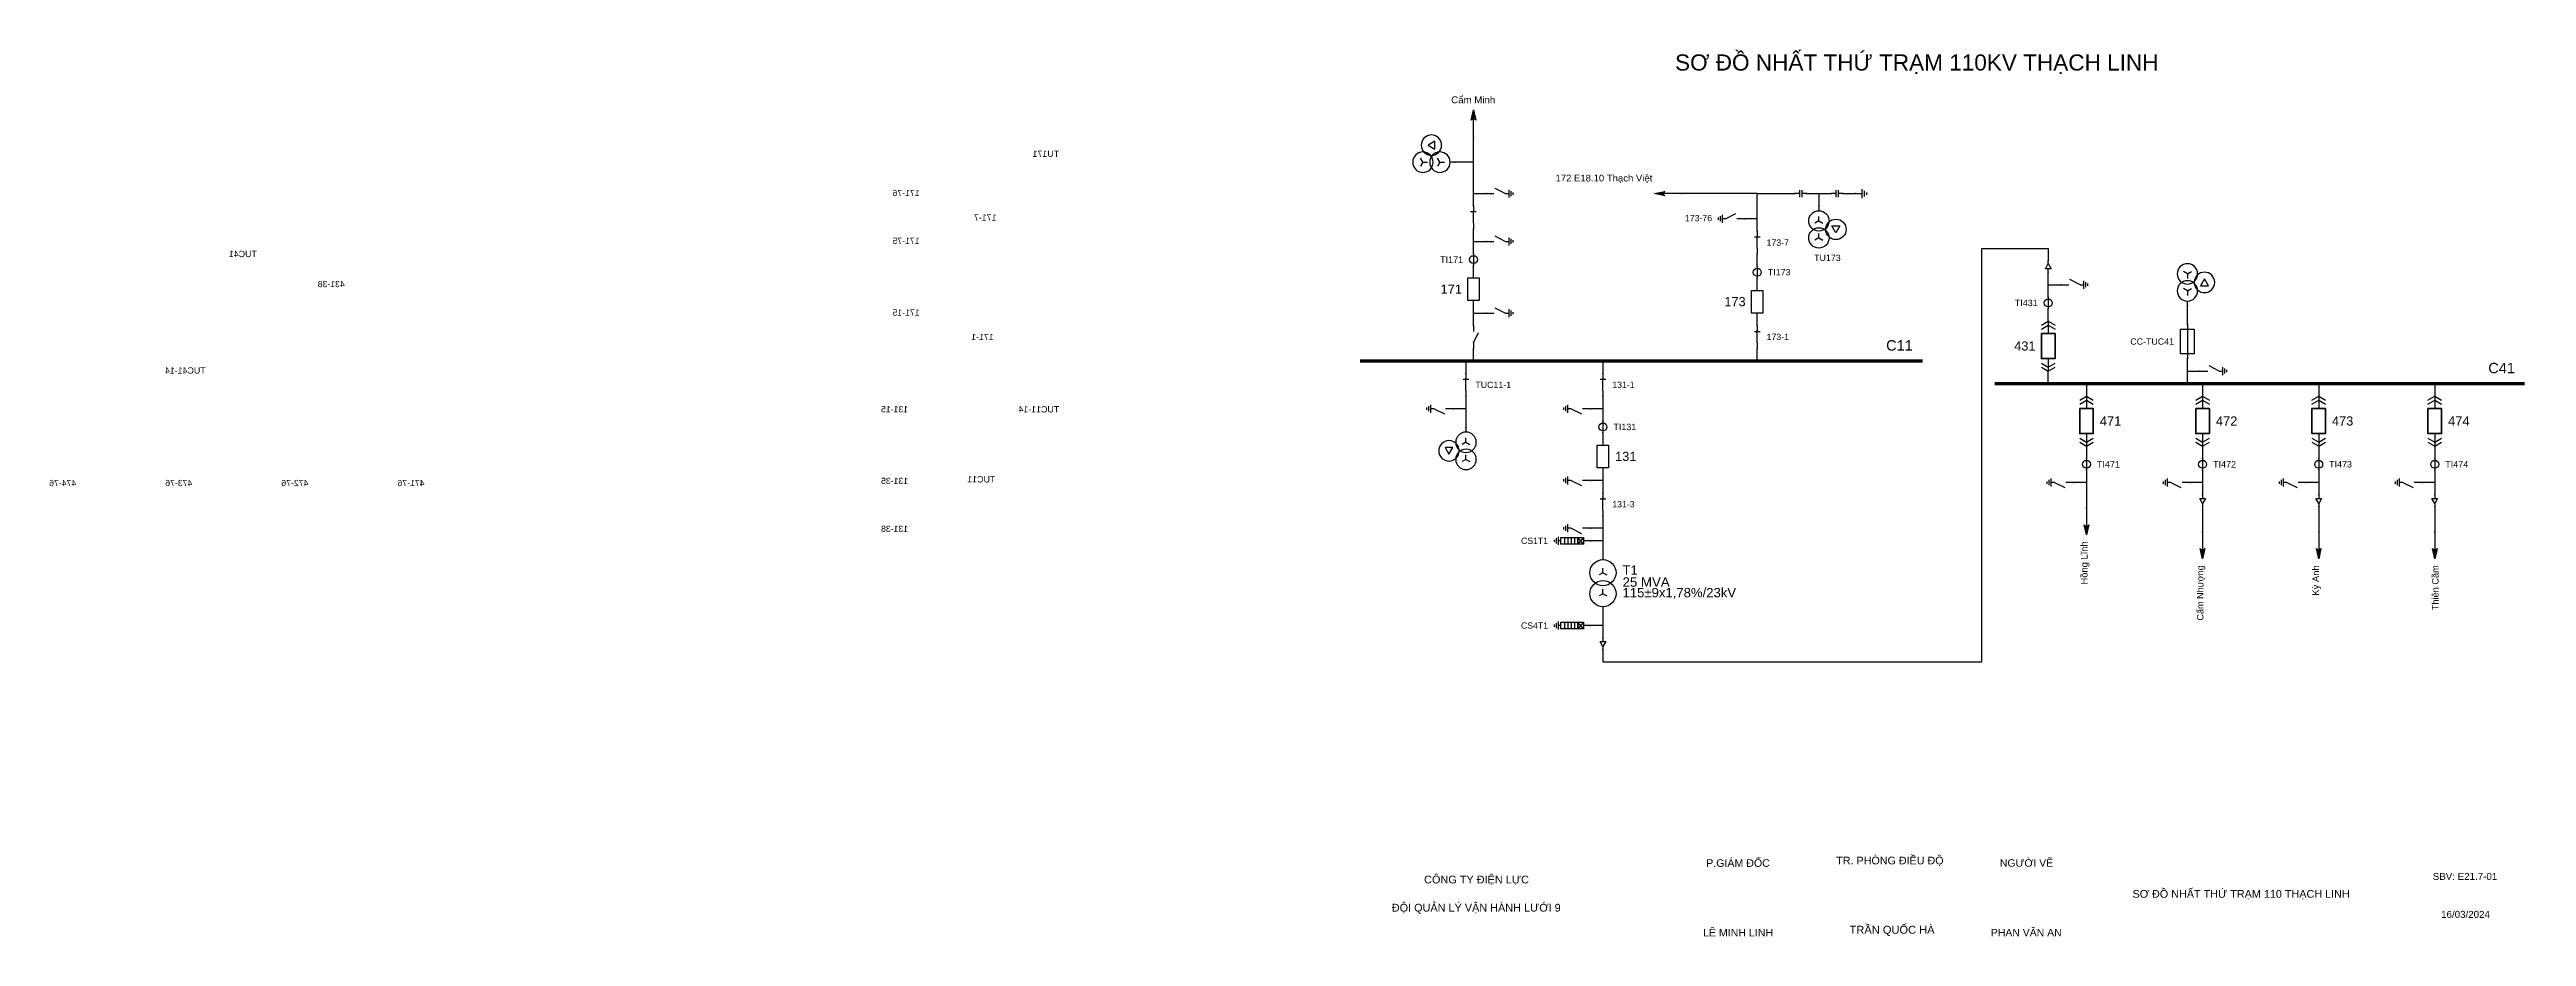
# Model space of a CAD drawing. Header units: millimetres. Extents: x -258 to 288, y 7 to 203.
import ezdxf

# ---------------------------------------------------------------- set-up
doc = ezdxf.new("R2010")
doc.units = ezdxf.units.MM
for name, color, linetype, lineweight in [('BUSBAR_110KV', 1, 'Continuous', 50), ('BUSBAR_22KV', 5, 'Continuous', 50), ('GROUND', 3, 'Continuous', 25), ('HV_110KV', 1, 'Continuous', 25), ('MV_22KV', 5, 'Continuous', 25)]:
    doc.layers.add(name, color=color, linetype=linetype, lineweight=lineweight)
doc.layers.add('SYM_PORTS', color=8, linetype='Continuous', plot=False)
doc.layers.add('TEXT', color=7, linetype='Continuous')
doc.styles.add('SLD_TEXT', font='arial.ttf')

# ---------------------------------------------------------------- blocks, each defined once
blk = doc.blocks.new('SYM_DISCONNECTOR_OPEN')
at = {"lineweight": 25}
for points in [[(0, -1.25), (-1.125, 1)], [(0, 2.5), (0, 1.25)], [(0, -1.25), (0, -2.5)]]:
    blk.add_lwpolyline(points, dxfattribs=at)
at = {"layer": 'SYM_PORTS'}
for p in [(0, 2.5), (0, -2.5)]:
    blk.add_point(p, dxfattribs=at)
blk.add_attdef('DEVICE_CODE', (1, -0.5), '', height=2)
blk = doc.blocks.new('SYM_EARTHING_SWITCH_OPEN')
at = {"lineweight": 25}
for points in [[(0, -1.25), (-1.125, 1)], [(0, 3), (0, 1.25)], [(-0.875, -2), (0.875, -2)], [(-0.5625, -2.4375), (0.5625, -2.4375)], [(-0.25, -2.875), (0.25, -2.875)], [(0, -1.25), (0, -2)]]:
    blk.add_lwpolyline(points, dxfattribs=at)
at = {"layer": 'SYM_PORTS'}
blk.add_point((0, 3), dxfattribs=at)
blk.add_attdef('DEVICE_CODE', (1.875, 0), '', height=2)
blk = doc.blocks.new('SYM_CIRCUIT_BREAKER')
at = {"lineweight": 25}
blk.add_lwpolyline([(-1.25, 2.5), (1.25, 2.5), (1.25, -2.5), (-1.25, -2.5)], close=True, dxfattribs=at)
at = {"layer": 'SYM_PORTS'}
for p in [(0, 2.5), (0, -2.5)]:
    blk.add_point(p, dxfattribs=at)
blk.add_attdef('DEVICE_CODE', (2.25, -0.5), '', height=2)
at = {"flags": 1}
blk.add_attdef('RATING', (2.25, -3.5), '', height=2, dxfattribs=at)
blk = doc.blocks.new('SYM_CURRENT_TRANSFORMER')
at = {"lineweight": 25}
blk.add_lwpolyline([(0, 1.25), (0, -1.25)], dxfattribs=at)
blk.add_circle((0, 0), 0.875, dxfattribs=at)
at = {"layer": 'SYM_PORTS'}
for p in [(0, 1.25), (0, -1.25)]:
    blk.add_point(p, dxfattribs=at)
blk.add_attdef('DEVICE_CODE', (1.875, -1.75), '', height=2)
at = {"flags": 1}
blk.add_attdef('RATIO', (1.875, -4.75), '', height=2, dxfattribs=at)
blk = doc.blocks.new('SYM_DISCONNECTOR_CLOSED')
at = {"lineweight": 25}
for points in [[(-0.625, 1.25), (0.625, 1.25)], [(0, 2.5), (0, 1.25)], [(0, -1.25), (0, 1.5)], [(0, -1.25), (0, -2.5)]]:
    blk.add_lwpolyline(points, dxfattribs=at)
at = {"layer": 'SYM_PORTS'}
for p in [(0, 2.5), (0, -2.5)]:
    blk.add_point(p, dxfattribs=at)
blk.add_attdef('DEVICE_CODE', (1.625, -0.5), '', height=2)
blk = doc.blocks.new('SYM_VOLTAGE_TRANSFORMER')
at = {"lineweight": 25}
for points in [[(0, 1.375), (-0.8625, 0.875)], [(0, 4.625), (0, 3.625)], [(0, 1.375), (0, 2.375)], [(0, 1.375), (0.8625, 0.875)], [(0, -2.375), (-0.8625, -2.875)], [(0, -2.375), (0, -1.375)], [(0, -2.375), (0.8625, -2.875)]]:
    blk.add_lwpolyline(points, dxfattribs=at)
blk.add_lwpolyline([(2.875, 0.25), (4.625, 0.25), (3.75, -1.25)], close=True, dxfattribs=at)
for centre in [(0, 1.375), (3.75, -0.5), (0, -2.375)]:
    blk.add_circle(centre, 2.25, dxfattribs=at)
at = {"layer": 'SYM_PORTS'}
blk.add_point((0, 4.625), dxfattribs=at)
blk.add_attdef('DEVICE_CODE', (7, 1.625), '', height=2)
at = {"flags": 1}
blk.add_attdef('RATIO', (7, -1.375), '', height=2, dxfattribs=at)
blk = doc.blocks.new('SYM_LINE_FEEDER_ARROW')
blk.add_hatch(color=7).paths.add_polyline_path([(0, -3), (-0.5, -0.75), (0, -1.25), (0.5, -0.75)])
at = {"lineweight": 25}
blk.add_lwpolyline([(0, 3), (0, -1.25)], dxfattribs=at)
blk.add_lwpolyline([(0, -3), (-0.5, -0.75), (0, -1.25), (0.5, -0.75)], close=True, dxfattribs=at)
at = {"layer": 'SYM_PORTS'}
blk.add_point((0, 3), dxfattribs=at)
blk.add_attdef('LINE_NAME', (1.5, 0), '', height=2)
blk = doc.blocks.new('SYM_COUPLING_CAPACITOR')
at = {"lineweight": 25}
for points in [[(-0.75, 0.25), (0.75, 0.25)], [(0, 1.25), (0, 0.25)], [(-0.75, -0.25), (0.75, -0.25)], [(0, -0.25), (0, -1.25)]]:
    blk.add_lwpolyline(points, dxfattribs=at)
at = {"layer": 'SYM_PORTS'}
for p in [(0, 1.25), (0, -1.25)]:
    blk.add_point(p, dxfattribs=at)
blk.add_attdef('DEVICE_CODE', (1.75, -1.75), '', height=2)
blk = doc.blocks.new('SYM_GROUND_SYMBOL')
at = {"lineweight": 25}
for points in [[(0, 1.25), (0, -0.25)], [(-1, -0.25), (1, -0.25)], [(-0.625, -0.75), (0.625, -0.75)], [(-0.25, -1.25), (0.25, -1.25)]]:
    blk.add_lwpolyline(points, dxfattribs=at)
at = {"layer": 'SYM_PORTS'}
blk.add_point((0, 1.25), dxfattribs=at)
blk = doc.blocks.new('SYM_SURGE_ARRESTER')
at = {"lineweight": 25}
for points in [[(-0.75, 2.5), (0.75, 2.5), (0.75, 1.25), (-0.75, 1.25)], [(-0.75, 1.25), (0.75, 1.25), (0.75, -2.5), (-0.75, -2.5)]]:
    blk.add_lwpolyline(points, close=True, dxfattribs=at)
for points in [[(-0.75, 2.5), (0.75, 1.25)], [(0.75, 2.5), (-0.75, 1.25)], [(-0.75, 0.5), (0.75, 0.5)], [(0, 4), (0, 2.5)], [(-0.875, -3.125), (0.875, -3.125)], [(-0.75, -0.25), (0.75, -0.25)], [(-0.75, -1), (0.75, -1)], [(-0.75, -1.75), (0.75, -1.75)], [(-0.5625, -3.5625), (0.5625, -3.5625)], [(-0.25, -4), (0.25, -4)], [(0, -2.5), (0, -3.125)]]:
    blk.add_lwpolyline(points, dxfattribs=at)
at = {"layer": 'SYM_PORTS'}
blk.add_point((0, 4), dxfattribs=at)
blk.add_attdef('DEVICE_CODE', (1.875, 1), '', height=2)
blk = doc.blocks.new('SYM_TRANSFORMER_2W')
at = {"lineweight": 25}
for points in [[(0, 2.3125), (-0.8625, 1.8125)], [(0, 2.3125), (0, 3.3125)], [(0, 2.3125), (0.8625, 1.8125)], [(0, -2.3125), (-0.8625, -2.8125)], [(0, -2.3125), (0, -1.3125)], [(0, -2.3125), (0.8625, -2.8125)]]:
    blk.add_lwpolyline(points, dxfattribs=at)
for centre in [(0, 2.3125), (0, -2.3125)]:
    blk.add_circle(centre, 2.875, dxfattribs=at)
at = {"layer": 'SYM_PORTS'}
for p in [(0, 5.1875), (0, -5.1875)]:
    blk.add_point(p, dxfattribs=at)
blk.add_attdef('DEVICE_CODE', (3.875, 2.1875), '', height=2)
at = {"flags": 1}
for tag, p in [('POWER', (3.875, -0.8125)), ('VOLTAGE_RATIO', (3.875, -3.8125))]:
    blk.add_attdef(tag, p, '', height=2, dxfattribs=at)
blk = doc.blocks.new('SYM_CABLE_TERMINATION')
at = {"lineweight": 25}
blk.add_lwpolyline([(-0.625, 0.5), (0.625, 0.5), (0, -0.625)], close=True, dxfattribs=at)
for points in [[(0, 1.25), (0, 0.5)], [(0, -0.625), (0, -1.25)]]:
    blk.add_lwpolyline(points, dxfattribs=at)
at = {"layer": 'SYM_PORTS'}
for p in [(0, 1.25), (0, -1.25)]:
    blk.add_point(p, dxfattribs=at)
blk = doc.blocks.new('SYM_DRAWOUT_BREAKER')
at = {"lineweight": 25}
for points in [[(-1.5, 4.625), (0, 5.5), (1.5, 4.625)], [(0, 5.5), (0, 2.75)], [(-1.5, 3.75), (0, 4.625), (1.5, 3.75)], [(-1.5, -3.75), (0, -4.625), (1.5, -3.75)], [(-1.5, -4.625), (0, -5.5), (1.5, -4.625)], [(0, -2.75), (0, -5.5)]]:
    blk.add_lwpolyline(points, dxfattribs=at)
at = {"lineweight": 35}
blk.add_lwpolyline([(-1.5, 2.75), (1.5, 2.75), (1.5, -2.75), (-1.5, -2.75)], close=True, dxfattribs=at)
at = {"layer": 'SYM_PORTS'}
for p in [(0, 5.5), (0, -5.5)]:
    blk.add_point(p, dxfattribs=at)
blk.add_attdef('DEVICE_CODE', (2.5, 2.5), '', height=2)
at = {"flags": 1}
blk.add_attdef('RATING', (2.5, -0.5), '', height=2, dxfattribs=at)
blk = doc.blocks.new('SYM_FUSE_DISCONNECTOR')
at = {"lineweight": 25}
blk.add_lwpolyline([(-1.5, 2.75), (1.5, 2.75), (1.5, -2.75), (-1.5, -2.75)], close=True, dxfattribs=at)
blk.add_lwpolyline([(0, 3.75), (0, -3.75)], dxfattribs=at)
at = {"layer": 'SYM_PORTS'}
for p in [(0, 3.75), (0, -3.75)]:
    blk.add_point(p, dxfattribs=at)
blk.add_attdef('DEVICE_CODE', (2.5, 0.75), '', height=2)
at = {"flags": 1}
blk.add_attdef('RATING', (2.5, -2.25), '', height=2, dxfattribs=at)

msp = doc.modelspace()

# ---------------------------------------------------------------- linework, layer by layer
at = {"layer": 'BUSBAR_110KV', "const_width": 0.786}
msp.add_lwpolyline([(31.02, 134.28), (154.93, 134.28)], dxfattribs=at)
at = {"layer": 'BUSBAR_22KV', "const_width": 0.786}
msp.add_lwpolyline([(170.85, 129.28), (287.61, 129.28)], dxfattribs=at)
at = {"layer": 'GROUND'}
msp.add_lwpolyline([(137.36, 171.16), (140.13, 171.16)], dxfattribs=at)
at = {"layer": 'HV_110KV'}
for points in [[(55.99, 178.09), (55.99, 183.62)], [(55.99, 178.09), (51.84, 178.09)], [(55.99, 171.16), (55.99, 178.09)], [(55.99, 168.4), (55.99, 171.16)], [(55.99, 171.16), (58.75, 171.16)], [(118.52, 171.16), (101.91, 171.16)], [(118.52, 165.63), (118.52, 171.16)], [(118.52, 171.16), (126.83, 171.16)], [(129.33, 171.16), (132.1, 171.16)], [(132.1, 171.16), (132.1, 168.4)], [(132.1, 171.16), (134.86, 171.16)], [(118.52, 165.63), (115.76, 165.63)], [(118.52, 162.86), (118.52, 165.63)], [(55.99, 160.63), (55.99, 163.4)], [(55.99, 157.86), (55.99, 160.63)], [(55.99, 160.63), (58.75, 160.63)], [(55.99, 152.59), (55.99, 155.36)], [(118.52, 155.09), (118.52, 157.86)], [(55.99, 144.82), (55.99, 147.59)], [(118.52, 149.82), (118.52, 152.59)], [(55.99, 142.05), (55.99, 144.82)], [(55.99, 144.82), (58.75, 144.82)], [(118.52, 142.05), (118.52, 144.82)], [(55.99, 134.28), (55.99, 137.05)], [(118.52, 134.28), (118.52, 137.05)], [(54.34, 134.28), (54.34, 131.52)], [(84.52, 134.28), (84.52, 131.52)], [(54.34, 126.52), (54.34, 123.75)], [(84.52, 126.52), (84.52, 123.75)], [(54.34, 123.75), (51.57, 123.75)], [(54.34, 123.75), (54.34, 119.59)], [(84.52, 123.75), (81.76, 123.75)], [(84.52, 123.75), (84.52, 120.98)], [(84.52, 118.48), (84.52, 115.71)], [(84.52, 110.71), (84.52, 107.94)], [(84.52, 107.94), (81.76, 107.94)], [(84.52, 107.94), (84.52, 105.17)], [(84.52, 100.17), (84.52, 97.4)], [(84.52, 97.4), (81.76, 97.4)], [(84.52, 94.64), (81.76, 94.64)], [(84.52, 97.4), (84.52, 94.64)], [(84.52, 94.64), (84.52, 90.48)]]:
    msp.add_lwpolyline(points, dxfattribs=at)
at = {"layer": 'MV_22KV'}
for points in [[(84.52, 70.69), (84.52, 67.99), (168, 67.99), (168, 159.06), (182.63, 159.06), (182.63, 156.36)], [(182.63, 151.09), (182.63, 153.86)], [(182.63, 148.32), (182.63, 151.09)], [(182.63, 151.09), (185.4, 151.09)], [(182.63, 143.05), (182.63, 145.82)], [(213.3, 142.32), (213.3, 146.47)], [(182.63, 129.28), (182.63, 132.05)], [(213.3, 132.05), (213.3, 134.82)], [(213.3, 129.28), (213.3, 132.05)], [(213.3, 132.05), (216.06, 132.05)], [(191.06, 129.28), (191.06, 126.52)], [(216.64, 129.28), (216.64, 126.52)], [(242.22, 129.28), (242.22, 126.52)], [(267.8, 129.28), (267.8, 126.52)], [(191.06, 115.52), (191.06, 112.75)], [(216.64, 115.52), (216.64, 112.75)], [(242.22, 115.52), (242.22, 112.75)], [(267.8, 115.52), (267.8, 112.75)], [(191.06, 110.25), (191.06, 107.48)], [(216.64, 110.25), (216.64, 107.48)], [(242.22, 110.25), (242.22, 107.48)], [(267.8, 110.25), (267.8, 107.48)], [(191.06, 107.48), (188.29, 107.48)], [(191.06, 107.48), (191.06, 101.94)], [(216.64, 107.48), (213.88, 107.48)], [(216.64, 107.48), (216.64, 104.71)], [(242.22, 107.48), (239.46, 107.48)], [(242.22, 107.48), (242.22, 104.71)], [(267.8, 107.48), (265.04, 107.48)], [(267.8, 107.48), (267.8, 104.71)], [(216.64, 102.21), (216.64, 96.67)], [(242.22, 102.21), (242.22, 96.67)], [(267.8, 102.21), (267.8, 96.67)], [(84.52, 80.11), (84.52, 75.96)], [(84.52, 75.96), (81.76, 75.96)], [(84.52, 75.96), (84.52, 73.19)]]:
    msp.add_lwpolyline(points, dxfattribs=at)

# ---------------------------------------------------------------- block references
at = {"layer": 'GROUND'}
for name, p, rotation in [('SYM_COUPLING_CAPACITOR', (136.11, 171.16), 270), ('SYM_GROUND_SYMBOL', (141.38, 171.16), 90)]:
    msp.add_blockref(name, p, dxfattribs=dict(at, rotation=rotation))
at = {"layer": 'HV_110KV'}
for name, p, rotation in [('SYM_LINE_FEEDER_ARROW', (55.99, 186.62), 180), ('SYM_LINE_FEEDER_ARROW', (98.91, 171.16), 270), ('SYM_COUPLING_CAPACITOR', (128.08, 171.16), 270)]:
    msp.add_blockref(name, p, dxfattribs=dict(at, rotation=rotation))
ref = msp.add_blockref('SYM_VOLTAGE_TRANSFORMER', (47.22, 178.09), dxfattribs=dict(at, xscale=-1, rotation=270))
ref.add_attrib('DEVICE_CODE', 'TU171', (35.3, 179.27), dxfattribs={"layer": 'TEXT', "extrusion": (0, 0, -1), "height": 1.4, "style": 'SLD_TEXT'})
ref = msp.add_blockref('SYM_EARTHING_SWITCH_OPEN', (61.75, 171.16), dxfattribs=dict(at, xscale=-1, rotation=90))
ref.add_attrib('DEVICE_CODE', '171-76', (66.06, 170.62), dxfattribs={"layer": 'TEXT', "extrusion": (0, 0, -1), "height": 1.374, "style": 'SLD_TEXT'})
ref = msp.add_blockref('SYM_DISCONNECTOR_CLOSED', (55.99, 165.9), dxfattribs=dict(at, xscale=-1))
ref.add_attrib('DEVICE_CODE', '171-7', (49.11, 165.22), dxfattribs={"layer": 'TEXT', "extrusion": (0, 0, -1), "height": 1.388, "style": 'SLD_TEXT'})
ref = msp.add_blockref('SYM_EARTHING_SWITCH_OPEN', (112.76, 165.63), dxfattribs=dict(at, rotation=270))
ref.add_attrib('DEVICE_CODE', '173-76', (102.59, 165.09), dxfattribs={"layer": 'TEXT', "height": 1.374, "style": 'SLD_TEXT'})
ref = msp.add_blockref('SYM_VOLTAGE_TRANSFORMER', (132.1, 163.78), dxfattribs=at)
ref.add_attrib('DEVICE_CODE', 'TU173', (131.04, 156.32), dxfattribs={"layer": 'TEXT', "height": 1.4, "style": 'SLD_TEXT'})
ref = msp.add_blockref('SYM_EARTHING_SWITCH_OPEN', (61.75, 160.63), dxfattribs=dict(at, xscale=-1, rotation=90))
ref.add_attrib('DEVICE_CODE', '171-75', (66.06, 160.09), dxfattribs={"layer": 'TEXT', "extrusion": (0, 0, -1), "height": 1.374, "style": 'SLD_TEXT'})
ref = msp.add_blockref('SYM_DISCONNECTOR_CLOSED', (118.52, 160.36), dxfattribs=at)
ref.add_attrib('DEVICE_CODE', '173-7', (120.58, 159.69), dxfattribs={"layer": 'TEXT', "height": 1.376, "style": 'SLD_TEXT'})
ref = msp.add_blockref('SYM_CURRENT_TRANSFORMER', (55.99, 156.61), dxfattribs=at)
ref.add_attrib('DEVICE_CODE', 'TI171', (48.63, 155.9), dxfattribs={"layer": 'TEXT', "height": 1.42, "style": 'SLD_TEXT'})
ref = msp.add_blockref('SYM_CURRENT_TRANSFORMER', (118.52, 153.84), dxfattribs=at)
ref.add_attrib('DEVICE_CODE', 'TI173', (120.83, 153.14), dxfattribs={"layer": 'TEXT', "height": 1.408, "style": 'SLD_TEXT'})
ref = msp.add_blockref('SYM_CIRCUIT_BREAKER', (55.99, 150.09), dxfattribs=at)
ref.add_attrib('DEVICE_CODE', '171', (48.73, 149.1), dxfattribs={"layer": 'TEXT', "height": 2.032, "style": 'SLD_TEXT'})
ref = msp.add_blockref('SYM_CIRCUIT_BREAKER', (118.52, 147.32), dxfattribs=at)
ref.add_attrib('DEVICE_CODE', '173', (111.26, 146.35), dxfattribs={"layer": 'TEXT', "height": 2.014, "style": 'SLD_TEXT'})
ref = msp.add_blockref('SYM_EARTHING_SWITCH_OPEN', (61.75, 144.82), dxfattribs=dict(at, xscale=-1, rotation=90))
ref.add_attrib('DEVICE_CODE', '171-15', (66.06, 144.28), dxfattribs={"layer": 'TEXT', "extrusion": (0, 0, -1), "height": 1.374, "style": 'SLD_TEXT'})
ref = msp.add_blockref('SYM_DISCONNECTOR_OPEN', (55.99, 139.55), dxfattribs=dict(at, xscale=-1))
ref.add_attrib('DEVICE_CODE', '171-1', (49.73, 138.87), dxfattribs={"layer": 'TEXT', "extrusion": (0, 0, -1), "height": 1.388, "style": 'SLD_TEXT'})
ref = msp.add_blockref('SYM_DISCONNECTOR_CLOSED', (118.52, 139.55), dxfattribs=at)
ref.add_attrib('DEVICE_CODE', '173-1', (120.58, 138.89), dxfattribs={"layer": 'TEXT', "height": 1.376, "style": 'SLD_TEXT'})
ref = msp.add_blockref('SYM_DISCONNECTOR_CLOSED', (54.34, 129.02), dxfattribs=at)
ref.add_attrib('DEVICE_CODE', 'TUC11-1', (56.39, 128.32), dxfattribs={"layer": 'TEXT', "height": 1.395, "style": 'SLD_TEXT'})
ref = msp.add_blockref('SYM_DISCONNECTOR_CLOSED', (84.52, 129.02), dxfattribs=at)
ref.add_attrib('DEVICE_CODE', '131-1', (86.58, 128.35), dxfattribs={"layer": 'TEXT', "height": 1.373, "style": 'SLD_TEXT'})
ref = msp.add_blockref('SYM_EARTHING_SWITCH_OPEN', (78.76, 123.75), dxfattribs=dict(at, xscale=-1, rotation=270))
ref.add_attrib('DEVICE_CODE', '131-15', (68.59, 122.96), dxfattribs={"layer": 'TEXT', "extrusion": (0, 0, -1), "height": 1.371, "style": 'SLD_TEXT'})
ref = msp.add_blockref('SYM_EARTHING_SWITCH_OPEN', (48.57, 123.75), dxfattribs=dict(at, xscale=-1, rotation=270))
ref.add_attrib('DEVICE_CODE', 'TUC11-14', (35.3, 122.93), dxfattribs={"layer": 'TEXT', "extrusion": (0, 0, -1), "height": 1.39, "style": 'SLD_TEXT'})
ref = msp.add_blockref('SYM_CURRENT_TRANSFORMER', (84.52, 119.73), dxfattribs=at)
ref.add_attrib('DEVICE_CODE', 'TI131', (86.83, 119.03), dxfattribs={"layer": 'TEXT', "height": 1.405, "style": 'SLD_TEXT'})
ref = msp.add_blockref('SYM_VOLTAGE_TRANSFORMER', (54.34, 114.97), dxfattribs=dict(at, xscale=-1))
ref.add_attrib('DEVICE_CODE', 'TUC11', (49.36, 107.5), dxfattribs={"layer": 'TEXT', "extrusion": (0, 0, -1), "height": 1.396, "style": 'SLD_TEXT'})
ref = msp.add_blockref('SYM_CIRCUIT_BREAKER', (84.52, 113.21), dxfattribs=at)
ref.add_attrib('DEVICE_CODE', '131', (87.2, 112.24), dxfattribs={"layer": 'TEXT', "height": 2.014, "style": 'SLD_TEXT'})
ref = msp.add_blockref('SYM_EARTHING_SWITCH_OPEN', (78.76, 107.94), dxfattribs=dict(at, xscale=-1, rotation=270))
ref.add_attrib('DEVICE_CODE', '131-35', (68.59, 107.15), dxfattribs={"layer": 'TEXT', "extrusion": (0, 0, -1), "height": 1.371, "style": 'SLD_TEXT'})
ref = msp.add_blockref('SYM_DISCONNECTOR_CLOSED', (84.52, 102.67), dxfattribs=at)
ref.add_attrib('DEVICE_CODE', '131-3', (86.58, 102.01), dxfattribs={"layer": 'TEXT', "height": 1.373, "style": 'SLD_TEXT'})
ref = msp.add_blockref('SYM_EARTHING_SWITCH_OPEN', (78.76, 97.4), dxfattribs=dict(at, xscale=-1, rotation=270))
ref.add_attrib('DEVICE_CODE', '131-38', (68.59, 96.61), dxfattribs={"layer": 'TEXT', "extrusion": (0, 0, -1), "height": 1.371, "style": 'SLD_TEXT'})
ref = msp.add_blockref('SYM_SURGE_ARRESTER', (77.76, 94.64), dxfattribs=dict(at, rotation=270))
ref.add_attrib('DEVICE_CODE', 'CS1T1', (66.46, 93.96), dxfattribs={"layer": 'TEXT', "height": 1.369, "style": 'SLD_TEXT'})
ref = msp.add_blockref('SYM_TRANSFORMER_2W', (84.52, 85.3), dxfattribs=at)
ref.add_attrib('DEVICE_CODE', 'T1', (88.83, 87.15), dxfattribs={"layer": 'TEXT', "height": 2.062, "style": 'SLD_TEXT'})
at = {"layer": 'MV_22KV'}
ref = msp.add_blockref('SYM_VOLTAGE_TRANSFORMER', (213.3, 151.1), dxfattribs=dict(at, xscale=-1, rotation=180))
ref.add_attrib('DEVICE_CODE', 'TUC41', (212.07, 157.17), dxfattribs={"layer": 'TEXT', "extrusion": (0, 0, -1), "height": 1.396, "style": 'SLD_TEXT'})
at = {"layer": 'MV_22KV', "rotation": 180}
msp.add_blockref('SYM_CABLE_TERMINATION', (182.63, 155.11), dxfattribs=at)
at = {"layer": 'MV_22KV'}
ref = msp.add_blockref('SYM_EARTHING_SWITCH_OPEN', (188.4, 151.09), dxfattribs=dict(at, xscale=-1, rotation=90))
ref.add_attrib('DEVICE_CODE', '431-38', (192.7, 150.55), dxfattribs={"layer": 'TEXT', "extrusion": (0, 0, -1), "height": 1.371, "style": 'SLD_TEXT'})
ref = msp.add_blockref('SYM_CURRENT_TRANSFORMER', (182.63, 147.07), dxfattribs=at)
ref.add_attrib('DEVICE_CODE', 'TI431', (175.27, 146.37), dxfattribs={"layer": 'TEXT', "height": 1.405, "style": 'SLD_TEXT'})
ref = msp.add_blockref('SYM_DRAWOUT_BREAKER', (182.63, 137.55), dxfattribs=at)
ref.add_attrib('DEVICE_CODE', '431', (175.13, 136.58), dxfattribs={"layer": 'TEXT', "height": 2.014, "style": 'SLD_TEXT'})
ref = msp.add_blockref('SYM_FUSE_DISCONNECTOR', (213.3, 138.57), dxfattribs=at)
ref.add_attrib('DEVICE_CODE', 'CC-TUC41', (200.71, 137.87), dxfattribs={"layer": 'TEXT', "height": 1.394, "style": 'SLD_TEXT'})
ref = msp.add_blockref('SYM_EARTHING_SWITCH_OPEN', (219.06, 132.05), dxfattribs=dict(at, xscale=-1, rotation=90))
ref.add_attrib('DEVICE_CODE', 'TUC41-14', (223.37, 131.48), dxfattribs={"layer": 'TEXT', "extrusion": (0, 0, -1), "height": 1.39, "style": 'SLD_TEXT'})
ref = msp.add_blockref('SYM_DRAWOUT_BREAKER', (191.06, 121.02), dxfattribs=at)
ref.add_attrib('DEVICE_CODE', '471', (193.99, 120.03), dxfattribs={"layer": 'TEXT', "height": 2.032, "style": 'SLD_TEXT'})
ref = msp.add_blockref('SYM_DRAWOUT_BREAKER', (216.64, 121.02), dxfattribs=at)
ref.add_attrib('DEVICE_CODE', '472', (219.57, 120.03), dxfattribs={"layer": 'TEXT', "height": 2.032, "style": 'SLD_TEXT'})
ref = msp.add_blockref('SYM_DRAWOUT_BREAKER', (242.22, 121.02), dxfattribs=at)
ref.add_attrib('DEVICE_CODE', '473', (245.15, 120.05), dxfattribs={"layer": 'TEXT', "height": 2.014, "style": 'SLD_TEXT'})
ref = msp.add_blockref('SYM_DRAWOUT_BREAKER', (267.8, 121.02), dxfattribs=at)
ref.add_attrib('DEVICE_CODE', '474', (270.73, 120.03), dxfattribs={"layer": 'TEXT', "height": 2.036, "style": 'SLD_TEXT'})
ref = msp.add_blockref('SYM_CURRENT_TRANSFORMER', (191.06, 111.5), dxfattribs=at)
ref.add_attrib('DEVICE_CODE', 'TI471', (193.36, 110.79), dxfattribs={"layer": 'TEXT', "height": 1.42, "style": 'SLD_TEXT'})
ref = msp.add_blockref('SYM_CURRENT_TRANSFORMER', (216.64, 111.5), dxfattribs=at)
ref.add_attrib('DEVICE_CODE', 'TI472', (218.94, 110.79), dxfattribs={"layer": 'TEXT', "height": 1.42, "style": 'SLD_TEXT'})
ref = msp.add_blockref('SYM_CURRENT_TRANSFORMER', (242.22, 111.5), dxfattribs=at)
ref.add_attrib('DEVICE_CODE', 'TI473', (244.52, 110.8), dxfattribs={"layer": 'TEXT', "height": 1.408, "style": 'SLD_TEXT'})
ref = msp.add_blockref('SYM_CURRENT_TRANSFORMER', (267.8, 111.5), dxfattribs=at)
ref.add_attrib('DEVICE_CODE', 'TI474', (270.1, 110.79), dxfattribs={"layer": 'TEXT', "height": 1.423, "style": 'SLD_TEXT'})
ref = msp.add_blockref('SYM_EARTHING_SWITCH_OPEN', (262.04, 107.48), dxfattribs=dict(at, xscale=-1, rotation=270))
ref.add_attrib('DEVICE_CODE', '474-76', (251.87, 106.69), dxfattribs={"layer": 'TEXT', "extrusion": (0, 0, -1), "height": 1.374, "style": 'SLD_TEXT'})
ref = msp.add_blockref('SYM_EARTHING_SWITCH_OPEN', (236.46, 107.48), dxfattribs=dict(at, xscale=-1, rotation=270))
ref.add_attrib('DEVICE_CODE', '473-76', (226.29, 106.69), dxfattribs={"layer": 'TEXT', "extrusion": (0, 0, -1), "height": 1.374, "style": 'SLD_TEXT'})
ref = msp.add_blockref('SYM_EARTHING_SWITCH_OPEN', (210.88, 107.48), dxfattribs=dict(at, xscale=-1, rotation=270))
ref.add_attrib('DEVICE_CODE', '472-76', (200.71, 106.69), dxfattribs={"layer": 'TEXT', "extrusion": (0, 0, -1), "height": 1.374, "style": 'SLD_TEXT'})
ref = msp.add_blockref('SYM_EARTHING_SWITCH_OPEN', (185.29, 107.48), dxfattribs=dict(at, xscale=-1, rotation=270))
ref.add_attrib('DEVICE_CODE', '471-76', (175.13, 106.69), dxfattribs={"layer": 'TEXT', "extrusion": (0, 0, -1), "height": 1.374, "style": 'SLD_TEXT'})
for name, p in [('SYM_CABLE_TERMINATION', (216.64, 103.46)), ('SYM_CABLE_TERMINATION', (242.22, 103.46)), ('SYM_CABLE_TERMINATION', (267.8, 103.46)), ('SYM_LINE_FEEDER_ARROW', (191.06, 98.94)), ('SYM_LINE_FEEDER_ARROW', (216.64, 93.67)), ('SYM_LINE_FEEDER_ARROW', (242.22, 93.67)), ('SYM_LINE_FEEDER_ARROW', (267.8, 93.67)), ('SYM_CABLE_TERMINATION', (84.52, 71.94))]:
    msp.add_blockref(name, p, dxfattribs=at)
ref = msp.add_blockref('SYM_SURGE_ARRESTER', (77.76, 75.96), dxfattribs=dict(at, rotation=270))
ref.add_attrib('DEVICE_CODE', 'CS4T1', (66.46, 75.28), dxfattribs={"layer": 'TEXT', "height": 1.369, "style": 'SLD_TEXT'})

# ---------------------------------------------------------------- texts
at = {"layer": 'TEXT', "attachment_point": 7, "style": 'SLD_TEXT'}
for s, insert, char_height in [('SƠ ĐỒ NHẤT THỨ TRẠM 110KV THẠCH LINH', (100.4, 197.51), 3.5575), ('Cẩm Minh', (51.09, 191.06), 1.524), ('172 E18.10 Thạch Việt', (74.06, 173.51), 1.5015), ('C11', (146.91, 136.54), 2.293), ('C41', (279.59, 131.54), 2.293), ('25 MVA', (88.83, 84.48), 2.091), ('115±9x1,78%/23kV', (88.83, 81.8), 2.0672), ('P.GIÁM ĐỐC', (107.27, 22.75), 1.672), ('TR. PHÒNG ĐIỀU ĐỘ', (135.92, 22.95), 1.6931), ('NGƯỜI VẼ', (171.97, 22.78), 1.649), ('CÔNG TY ĐIỆN LỰC', (45.11, 18.74), 1.7166), ('SƠ ĐỒ NHẤT THỨ TRẠM 110 THẠCH LINH', (201.2, 15.59), 1.7045), ('SBV: E21.7-01', (267.35, 19.88), 1.5384), ('ĐỘI QUẢN LÝ VẬN HÀNH LƯỚI 9', (37.99, 12.44), 1.7133), ('16/03/2024', (269.2, 11.51), 1.537), ('LÊ MINH LINH', (106.57, 7.43), 1.6706), ('TRẦN QUỐC HÀ', (138.86, 7.55), 1.7484), ('PHAN VĂN AN', (169.99, 7.46), 1.6473)]:
    msp.add_mtext(s, dxfattribs=dict(at, insert=insert, char_height=char_height))
at = {"layer": 'TEXT', "attachment_point": 7, "rotation": 90, "style": 'SLD_TEXT'}
for s, insert, char_height in [('Hồng Lĩnh', (191.73, 85.01), 1.474), ('Cẩm Nhượng', (217.26, 77.06), 1.429), ('Kỳ Anh', (242.76, 82.54), 1.49), ('Thiên Cầm', (268.65, 79.35), 1.449)]:
    msp.add_mtext(s, dxfattribs=dict(at, insert=insert, char_height=char_height))

doc.saveas('drawing.dxf')
